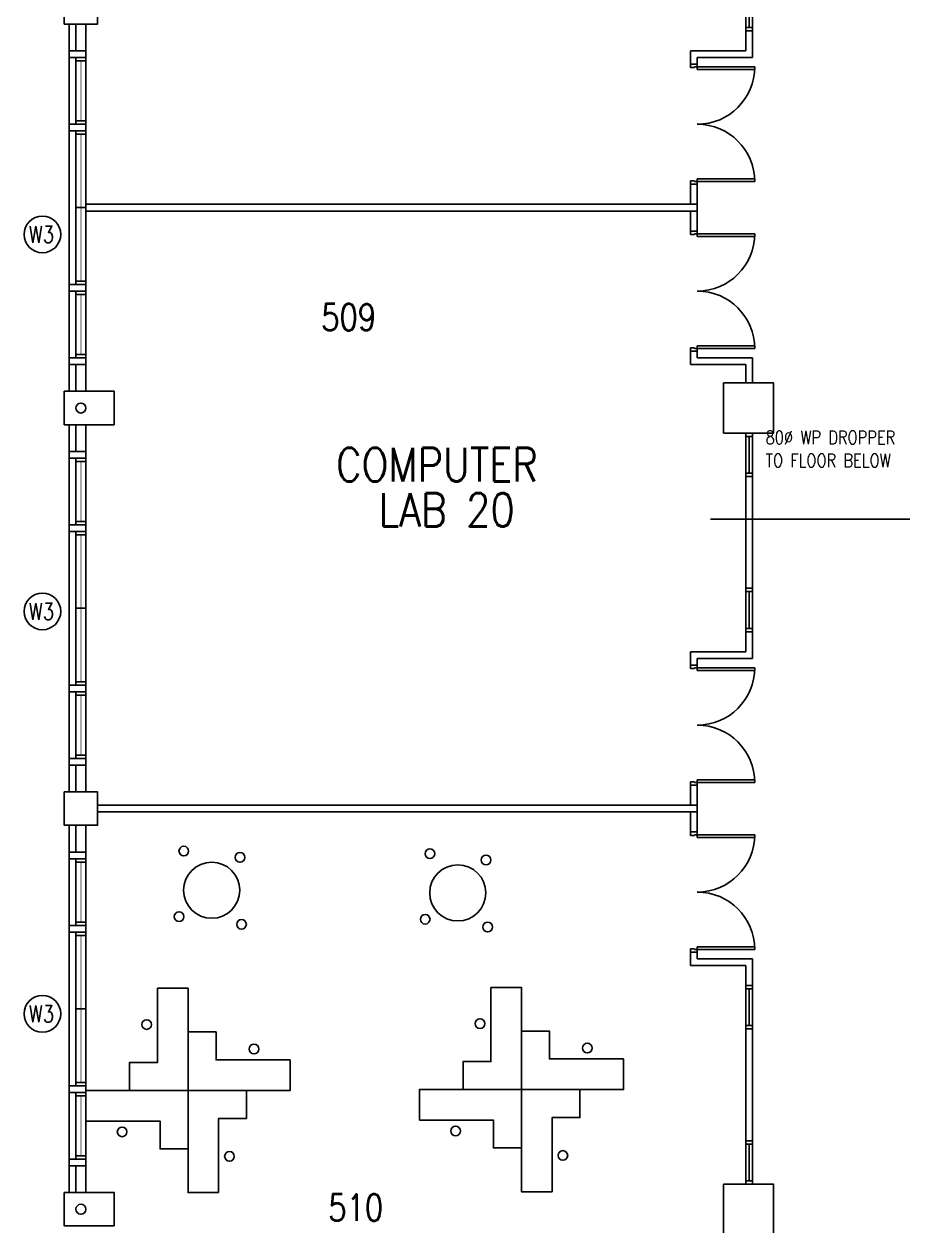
# Model space of a CAD drawing. Extents: x 2266480 to 2632177, y -858634 to -757244.
# Drawn here: x 2563697 to 2576863, y -826674 to -808674 of the extents above; entities that cross this region are included whole.
import ezdxf

# ---------------------------------------------------------------- set-up
doc = ezdxf.new("R2010")
doc.units = 0
doc.header["$LTSCALE"] = 10
doc.header["$MEASUREMENT"] = 0
doc.linetypes.add('DIVIDE', pattern=[1.25, 0.5, -0.25, 0, -0.25, 0, -0.25])
doc.layers.get('0').update_dxf_attribs({"linetype": 'CONTINUOUS'})
for name, color, linetype in [('AR', 7, 'CONTINUOUS'), ('COL', 3, 'CONTINUOUS'), ('DR', 7, 'CONTINUOUS'), ('LINE', 7, 'CONTINUOUS'), ('partition', 7, 'CONTINUOUS'), ('RWDP', 145, 'CONTINUOUS'), ('stair', 7, 'CONTINUOUS'), ('T50', 4, 'CONTINUOUS'), ('WALL', 2, 'CONTINUOUS'), ('WIN', 5, 'CONTINUOUS'), ('WIN-T', 7, 'CONTINUOUS'), ('WP', 50, 'DIVIDE')]:
    doc.layers.add(name, color=color, linetype=linetype)
doc.styles.add('125', font='romans.shx', dxfattribs={"width": 0.9, "height": 225})
doc.styles.add('DIMTEXT', font='romans.shx', dxfattribs={"width": 0.8, "height": 400})
doc.styles.add('ROMANS', font='romans')

# ---------------------------------------------------------------- blocks, each defined once
blk = doc.blocks.new('FG')
at = {"layer": 'LINE', "linetype": 'Continuous'}
for points in [[(0, 0), (50, 0), (50, 100), (0, 100)], [(600, 0), (650, 0), (650, 100), (600, 100)]]:
    blk.add_lwpolyline(points, close=True, dxfattribs=at)
at = {"layer": 'LINE', "color": 5, "linetype": 'Continuous'}
for points in [[(600, 100), (50, 100)], [(50, 0), (600, 0)]]:
    blk.add_lwpolyline(points, dxfattribs=at)
at = {"layer": 'LINE', "color": 1, "linetype": 'Continuous'}
blk.add_lwpolyline([(50, 50), (600, 50)], dxfattribs=at)
blk = doc.blocks.new('D1800-A')
at = {"layer": 'DR'}
for p, q in [((0, 0), (100, 0)), ((0, -50), (0, 0)), ((100, 0), (100, -40)), ((60, -50), (0, -50)), ((100, -40), (60, -40)), ((60, -40), (60, -50)), ((100, -40), (960, -40)), ((100, -80), (100, -40)), ((959, -80), (100, -80)), ((60, -1750), (0, -1750)), ((0, -1750), (0, -1800)), ((0, -1800), (100, -1800)), ((60, -1760), (60, -1750)), ((100, -1760), (60, -1760)), ((959, -1720), (100, -1720)), ((100, -1720), (100, -1760)), ((100, -1760), (960, -1760)), ((100, -1800), (100, -1760))]:
    blk.add_line(p, q, dxfattribs=at)
for centre, start, end in [((100, -40), 270.0001, 0), ((100, -1760), 0, 90)]:
    blk.add_arc(centre, 860, start, end, dxfattribs=at)

msp = doc.modelspace()

# ---------------------------------------------------------------- linework, layer by layer
at = {"color": 0}
for p, q in [((2564374.5, -814174.1), (2564374.5, -808674.1)), ((2573682.5, -809074.1), (2573682.5, -809274.1)), ((2573782.5, -809174.1), (2573782.5, -809272.2)), ((2573682.5, -813774.1), (2573682.5, -813574.1)), ((2573782.5, -813674.1), (2573782.5, -813576)), ((2564374.5, -820174.1), (2564374.5, -814674.1)), ((2573682.5, -818074.1), (2573682.5, -818274.1)), ((2573782.5, -818174.1), (2573782.5, -818272.2)), ((2564374.5, -826174.1), (2564374.5, -820674.1)), ((2573682.5, -822774.1), (2573682.5, -822574.1)), ((2573782.5, -822674.1), (2573782.5, -822576))]:
    msp.add_line(p, q, dxfattribs=at)
at = {"color": 1, "linetype": 'Continuous', "ltscale": 0.6}
for points in [[(2565696.4, -823115), (2565696.4, -824224.8), (2565278.7, -824224.8), (2565278.7, -824644.5), (2566154.1, -824644.5), (2566154.1, -823115)], [(2570690.4, -823101.5), (2570690.4, -824211.4), (2570272.7, -824211.4), (2570272.7, -824631.1), (2571148, -824631.1), (2571148, -823101.5)], [(2567683.6, -824186.9), (2566573.7, -824186.9), (2566573.7, -823769.2), (2566154.1, -823769.2), (2566154.1, -824644.5), (2567683.6, -824644.5)], [(2572677.6, -824173.4), (2571567.7, -824173.4), (2571567.7, -823755.7), (2571148, -823755.7), (2571148, -824631.1), (2572677.6, -824631.1)], [(2564624.5, -825102.2), (2565734.4, -825102.2), (2565734.4, -825519.9), (2566154.1, -825519.9), (2566154.1, -824644.5), (2564624.5, -824644.5)], [(2566611.7, -826174.1), (2566611.7, -825064.2), (2567029.4, -825064.2), (2567029.4, -824644.5), (2566154.1, -824644.5), (2566154.1, -826174.1)], [(2569618.5, -825088.7), (2570728.3, -825088.7), (2570728.3, -825506.4), (2571148, -825506.4), (2571148, -824631.1), (2569618.5, -824631.1)], [(2571605.7, -826160.7), (2571605.7, -825050.8), (2572023.4, -825050.8), (2572023.4, -824631.1), (2571148, -824631.1), (2571148, -826160.7)]]:
    msp.add_lwpolyline(points, close=True, dxfattribs=at)
at = {"color": 1, "ltscale": 0.6}
for centre, radius in [((2566090.2, -821060.2), 72.4), ((2566931.7, -821153.6), 72.4), ((2569776.5, -821099.8), 72.4), ((2570618, -821193.2), 72.4), ((2566508.3, -821646.4), 420.4), ((2570194.6, -821686), 420.4), ((2566020, -822041.1), 72.4), ((2569706.3, -822080.7), 72.4), ((2566955, -822157.9), 72.4), ((2570641.3, -822197.5), 72.4), ((2565533.6, -823657.4), 72.4), ((2570527.6, -823644), 72.4), ((2567141.2, -824024.1), 72.4), ((2572135.1, -824010.7), 72.4), ((2570160.9, -825251.5), 72.4), ((2566774.5, -825631.6), 72.4), ((2571768.5, -825618.2), 72.4)]:
    msp.add_circle(centre, radius, dxfattribs=at)
at = {"color": 0, "ltscale": 0.6}
msp.add_circle((2565166.9, -825265), 72.4, dxfattribs=at)
at = {"layer": 'AR', "color": 0}
msp.add_line((2581868, -816086.9), (2573978, -816086.9), dxfattribs=at)
at = {"layer": 'COL', "color": 0}
for points in [[(2564299.5, -808174.1), (2564799.5, -808174.1), (2564799.5, -808674.1), (2564299.5, -808674.1)], [(2574174.5, -814049.1), (2574924.5, -814049.1), (2574924.5, -814799.1), (2574174.5, -814799.1)], [(2565049.5, -814674.1), (2564299.5, -814674.1), (2564299.5, -814174.1), (2565049.5, -814174.1)], [(2564299.5, -820174.1), (2564799.5, -820174.1), (2564799.5, -820674.1), (2564299.5, -820674.1)], [(2565049.5, -826674.1), (2564299.5, -826674.1), (2564299.5, -826174.1), (2565049.5, -826174.1)], [(2574174.5, -826049.1), (2574924.5, -826049.1), (2574924.5, -826799.1), (2574174.5, -826799.1)]]:
    msp.add_lwpolyline(points, close=True, dxfattribs=at)
at = {"layer": 'partition', "color": 0}
for p, q in [((2574607.5, -808724.1), (2574607.5, -809174.1)), ((2574507.5, -809074.1), (2573682.5, -809074.1)), ((2574607.5, -809174.1), (2573782.5, -809174.1)), ((2564624.5, -811374.1), (2573782.5, -811374.1)), ((2564624.5, -811474.1), (2573782.5, -811474.1)), ((2574507.5, -813774.1), (2573682.5, -813774.1)), ((2574607.5, -813674.1), (2573782.5, -813674.1)), ((2574607.5, -814049.1), (2574607.5, -813674.1)), ((2574607.5, -817174.1), (2574607.5, -815449.1)), ((2574607.5, -818174.1), (2574607.5, -817724.1)), ((2574507.5, -818074.1), (2573682.5, -818074.1)), ((2574607.5, -818174.1), (2573782.5, -818174.1)), ((2564799.5, -820374.1), (2573782.5, -820374.1)), ((2564799.5, -820474.1), (2573782.5, -820474.1)), ((2574507.5, -822774.1), (2573682.5, -822774.1)), ((2574607.5, -822674.1), (2573782.5, -822674.1)), ((2574607.5, -822674.1), (2574607.5, -823124.1)), ((2574607.5, -823674.1), (2574607.5, -825449.1)), ((2574607.5, -825999.1), (2574607.5, -826049.1))]:
    msp.add_line(p, q, dxfattribs=at)
at = {"layer": 'RWDP', "color": 0}
for centre in [(2564549.5, -814425), (2564549.5, -826424.1)]:
    msp.add_circle(centre, 75, dxfattribs=at)
at = {"layer": 'stair', "color": 0}
for p, q in [((2574507.5, -809074.1), (2574507.5, -808724.1)), ((2573682.5, -811049.1), (2573682.5, -811374.1)), ((2573782.5, -811049.1), (2573782.5, -811424.1)), ((2573782.5, -811799.1), (2573782.5, -811424.1)), ((2573682.5, -811799.1), (2573682.5, -811474.1)), ((2574507.5, -813774.1), (2574507.5, -814049.1)), ((2574507.5, -815449.1), (2574507.5, -817174.1)), ((2574507.5, -817724.1), (2574507.5, -818074.1)), ((2573682.5, -820049.1), (2573682.5, -820374.1)), ((2573782.5, -820049.1), (2573782.5, -820424.1)), ((2573782.5, -820799.1), (2573782.5, -820424.1)), ((2573682.5, -820799.1), (2573682.5, -820474.1)), ((2574507.5, -823124.1), (2574507.5, -822774.1)), ((2574507.5, -825449.1), (2574507.5, -823674.1)), ((2574507.5, -826049.1), (2574507.5, -825999.1))]:
    msp.add_line(p, q, dxfattribs=at)
at = {"layer": 'WALL', "color": 0}
for p, q in [((2564474.5, -809074.1), (2564474.5, -808674.1)), ((2564624.5, -809074.1), (2564624.5, -808674.1)), ((2564474.5, -814174.1), (2564474.5, -813774.1)), ((2564624.5, -814174.1), (2564624.5, -813774.1)), ((2564474.5, -815074.1), (2564474.5, -814674.1)), ((2564624.5, -815074.1), (2564624.5, -814674.1)), ((2564474.5, -820174.1), (2564474.5, -819774.1)), ((2564624.5, -820174.1), (2564624.5, -819774.1)), ((2564474.5, -821074.1), (2564474.5, -820674.1)), ((2564624.5, -821074.1), (2564624.5, -820674.1)), ((2564474.5, -826174.1), (2564474.5, -825774.1)), ((2564624.5, -826174.1), (2564624.5, -825774.1))]:
    msp.add_line(p, q, dxfattribs=at)
for points in [[(2564374.5, -809074.1), (2564624.5, -809074.1), (2564624.5, -809174.1), (2564374.5, -809174.1)], [(2564374.5, -810174.1), (2564624.5, -810174.1), (2564624.5, -810274.1), (2564374.5, -810274.1)], [(2564374.5, -812574.1), (2564624.5, -812574.1), (2564624.5, -812674.1), (2564374.5, -812674.1)], [(2564374.5, -813674.1), (2564624.5, -813674.1), (2564624.5, -813774.1), (2564374.5, -813774.1)], [(2564374.5, -815074.1), (2564624.5, -815074.1), (2564624.5, -815174.1), (2564374.5, -815174.1)], [(2564374.5, -816174.1), (2564624.5, -816174.1), (2564624.5, -816274.1), (2564374.5, -816274.1)], [(2564374.5, -818574.1), (2564624.5, -818574.1), (2564624.5, -818674.1), (2564374.5, -818674.1)], [(2564374.5, -819674.1), (2564624.5, -819674.1), (2564624.5, -819774.1), (2564374.5, -819774.1)], [(2564374.5, -821074.1), (2564624.5, -821074.1), (2564624.5, -821174.1), (2564374.5, -821174.1)], [(2564374.5, -822174.1), (2564624.5, -822174.1), (2564624.5, -822274.1), (2564374.5, -822274.1)], [(2564374.5, -824574.1), (2564624.5, -824574.1), (2564624.5, -824674.1), (2564374.5, -824674.1)], [(2564374.5, -825674.1), (2564624.5, -825674.1), (2564624.5, -825774.1), (2564374.5, -825774.1)]]:
    msp.add_lwpolyline(points, close=True, dxfattribs=at)
at = {"layer": 'WIN', "color": 0}
for p, q in [((2564474.5, -810174.1), (2564474.5, -809174.1)), ((2564474.5, -809224.1), (2564624.5, -809224.1)), ((2564624.5, -810174.1), (2564624.5, -809174.1)), ((2564474.5, -810124.1), (2564624.5, -810124.1)), ((2564474.5, -812574.1), (2564474.5, -810274.1)), ((2564474.5, -810324.1), (2564624.5, -810324.1)), ((2564624.5, -812574.1), (2564624.5, -810274.1)), ((2564474.5, -811424.1), (2564624.5, -811424.1)), ((2564474.5, -812524.1), (2564624.5, -812524.1)), ((2564474.5, -813674.1), (2564474.5, -812674.1)), ((2564624.5, -813674.1), (2564624.5, -812674.1)), ((2564474.5, -812724.1), (2564624.5, -812724.1)), ((2564474.5, -813624.1), (2564624.5, -813624.1)), ((2564474.5, -816174.1), (2564474.5, -815174.1)), ((2564624.5, -816174.1), (2564624.5, -815174.1)), ((2564474.5, -815224.1), (2564624.5, -815224.1)), ((2564474.5, -816124.1), (2564624.5, -816124.1)), ((2564474.5, -818574.1), (2564474.5, -816274.1)), ((2564624.5, -818574.1), (2564624.5, -816274.1)), ((2564474.5, -816324.1), (2564624.5, -816324.1)), ((2564474.5, -817424.1), (2564624.5, -817424.1)), ((2564474.5, -818524.1), (2564624.5, -818524.1)), ((2564474.5, -819674.1), (2564474.5, -818674.1)), ((2564474.5, -818724.1), (2564624.5, -818724.1)), ((2564624.5, -819674.1), (2564624.5, -818674.1)), ((2564474.5, -819624.1), (2564624.5, -819624.1)), ((2564474.5, -822174.1), (2564474.5, -821174.1)), ((2564474.5, -821224.1), (2564624.5, -821224.1)), ((2564624.5, -822174.1), (2564624.5, -821174.1)), ((2564474.5, -822124.1), (2564624.5, -822124.1)), ((2564474.5, -824574.1), (2564474.5, -822274.1)), ((2564474.5, -822324.1), (2564624.5, -822324.1)), ((2564624.5, -824574.1), (2564624.5, -822274.1)), ((2564474.5, -823424.1), (2564624.5, -823424.1)), ((2564474.5, -824524.1), (2564624.5, -824524.1)), ((2564474.5, -825674.1), (2564474.5, -824674.1)), ((2564474.5, -824724.1), (2564624.5, -824724.1)), ((2564624.5, -825674.1), (2564624.5, -824674.1)), ((2564474.5, -825624.1), (2564624.5, -825624.1))]:
    msp.add_line(p, q, dxfattribs=at)
at = {"layer": 'WIN', "color": 0, "const_width": 10, "flags": 128}
for points in [[(2564549.5, -810124.1), (2564549.5, -809224.1)], [(2564549.5, -812524.1), (2564549.5, -810324.1)], [(2564549.5, -812724.1), (2564549.5, -813624.1)], [(2564549.5, -816124.1), (2564549.5, -815224.1)], [(2564549.5, -818524.1), (2564549.5, -816324.1)], [(2564549.5, -818724.1), (2564549.5, -819624.1)], [(2564549.5, -822124.1), (2564549.5, -821224.1)], [(2564549.5, -824524.1), (2564549.5, -822324.1)], [(2564549.5, -824724.1), (2564549.5, -825624.1)]]:
    msp.add_lwpolyline(points, dxfattribs=at)
at = {"layer": 'WIN-T', "color": 0}
for centre in [(2563972.2, -811824), (2563972.2, -817470.3), (2563972.2, -823496.7)]:
    msp.add_circle(centre, 275, dxfattribs=at)

# ---------------------------------------------------------------- block references
at = {"layer": 'LINE', "color": 0, "xscale": -1, "rotation": 270}
for p in [(2574507.5, -808774.1), (2574507.5, -815449.1), (2574507.5, -817774.1), (2574507.5, -823724.1), (2574507.5, -826049.1)]:
    msp.add_blockref('FG', p, dxfattribs=at)
at = {"layer": 'stair', "color": 0}
for p in [(2573682.5, -809274.1), (2573682.5, -818274.1)]:
    msp.add_blockref('D1800-A', p, dxfattribs=at)
at = {"layer": 'stair', "color": 0, "xscale": -1, "rotation": 180}
for p in [(2573682.5, -813574.1), (2573682.5, -822574.1)]:
    msp.add_blockref('D1800-A', p, dxfattribs=at)

# ---------------------------------------------------------------- texts
at = {"linetype": 'Continuous', "ltscale": 0.6, "style": 'DIMTEXT', "width": 0.8}
for s, p in [('509', (2568148.8, -813264.9)), ('510', (2568254.4, -826598.5))]:
    msp.add_text(s, height=400, dxfattribs=at).set_placement(p)
at = {"layer": 'T50', "color": 0, "style": 'ROMANS', "width": 0.85}
for s, p in [('COMPUTER', (2568371.2, -815523)), ('LAB 20', (2569007.7, -816198.6))]:
    msp.add_text(s, height=500, dxfattribs=at).set_placement(p)
at = {"layer": 'WIN-T', "color": 0, "style": 'ROMANS', "width": 0.8}
for p in [(2563771.4, -811949.8), (2563771.4, -817596.1), (2563771.4, -823622.5)]:
    msp.add_text('W3', height=250, dxfattribs=at).set_placement(p)
at = {"layer": 'WP', "color": 0, "style": '125', "width": 0.8}
for s, p in [('80%%C WP DROPPER', (2574805.9, -814965)), ('TO FLOOR BELOW', (2574805.9, -815309.9))]:
    msp.add_text(s, height=200, dxfattribs=at).set_placement(p)

doc.saveas('drawing.dxf')
